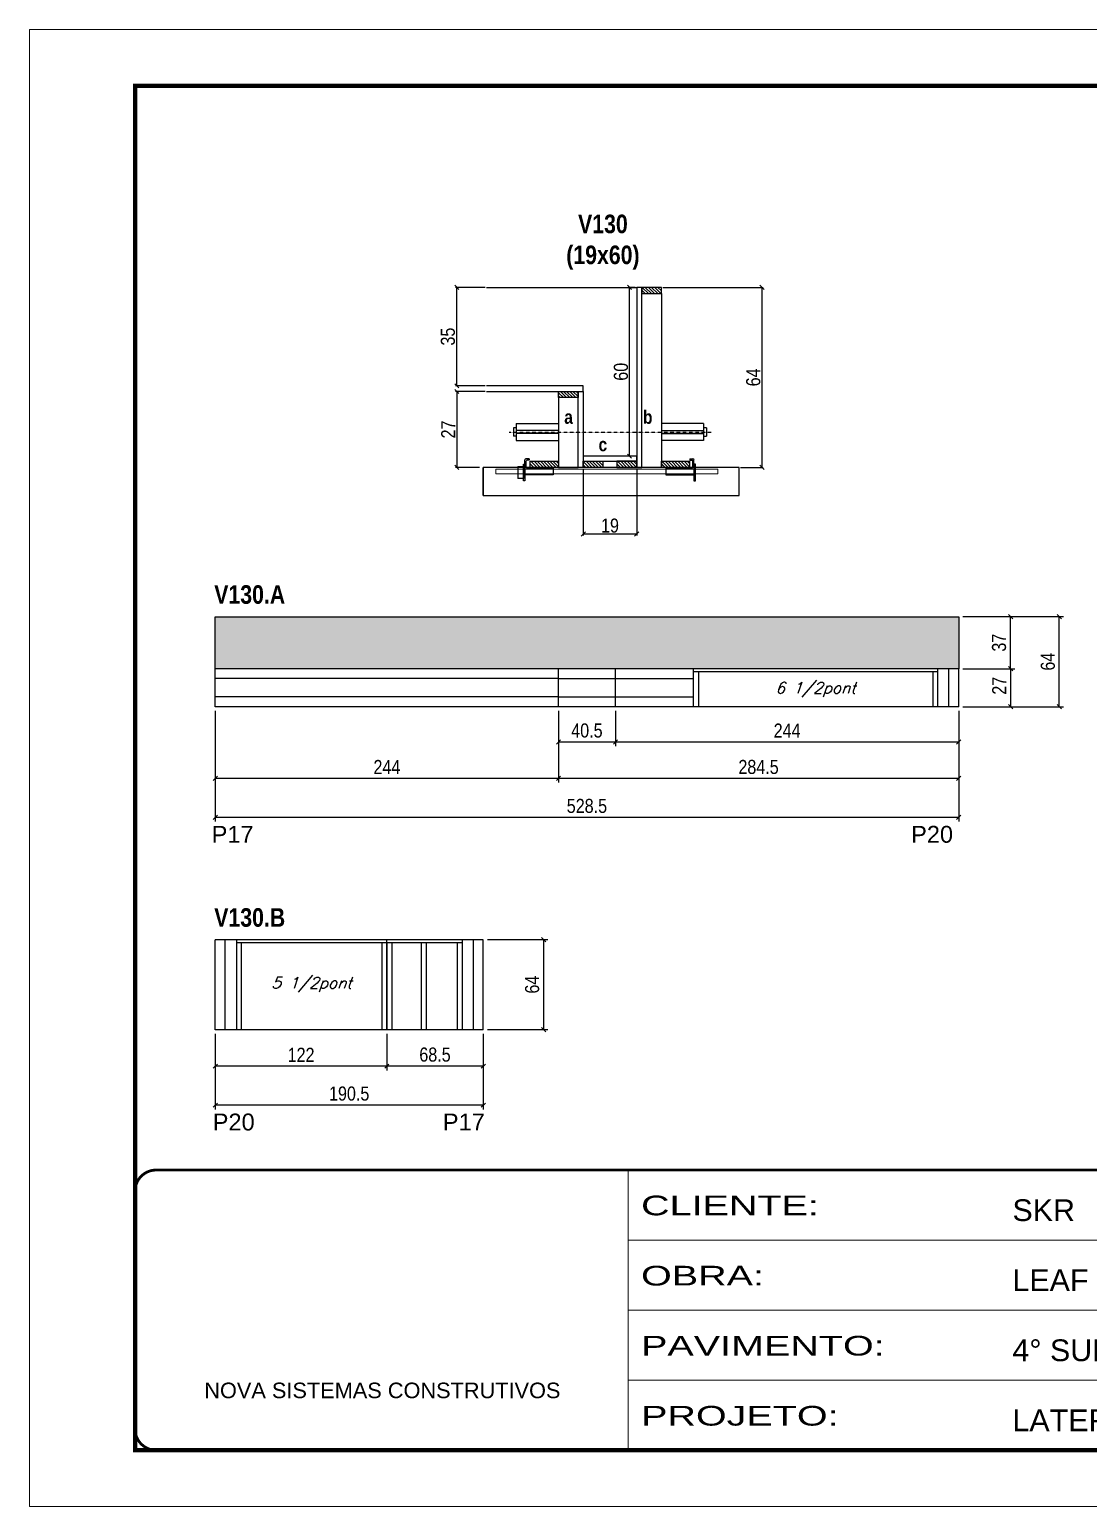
# Model space of a CAD drawing. Extents: x 3309 to 9590, y -2522 to 14608.
# Drawn here: x 6493 to 7246, y 11261 to 12311 of the extents above; entities that cross this region are included whole.
import ezdxf

# ---------------------------------------------------------------- set-up
doc = ezdxf.new("R2010")
doc.units = 0
for name, pattern in [('CONTINUO', [0]), ('DASHED', [0.75, 0.5, -0.25]), ('HIDDEN', [0.375, 0.25, -0.125])]:
    doc.linetypes.add(name, pattern=pattern)
for name, color, linetype in [('5', 5, 'Continuous'), ('barrote', 251, 'Continuous'), ('COTA', 241, 'Continuous'), ('detalhes', 4, 'Continuous'), ('NOMENCLATURA', 7, 'Continuous'), ('Painéis', 200, 'Continuous'), ('presilha', 1, 'Continuous'), ('SARR_2.2x10', 60, 'Continuous'), ('SARR_2.2x7', 40, 'Continuous'), ('SARR_3.5x7', 81, 'Continuous'), ('TENSOR', 3, 'Continuous'), ('texto', 7, 'Continuous')]:
    doc.layers.add(name, color=color, linetype=linetype)
for name, color, linetype, lineweight in [('CONCRETO', 251, 'Continuous', 25), ('Folhas', 255, 'Continuous', 9), ('SARRAFO DE PRESSAO', 251, 'DASHED', 9), ('SCO-___-LAJ', 2, 'Continuous', 0)]:
    doc.layers.add(name, color=color, linetype=linetype, lineweight=lineweight)
doc.styles.add('ARIAL', font='arial.ttf')
doc.styles.add('COTA TECNICA', font='techl___.ttf', dxfattribs={"height": 10})
doc.styles.add('COTA TECNICA 2X', font='techl___.ttf', dxfattribs={"height": 10})
doc.styles.add('Romans', font='romans.shx')
doc.styles.get("Standard").update_dxf_attribs({"font": 'arial.ttf'})
doc.styles.add('TECNICA', font='techb___.ttf', dxfattribs={"height": 10})
doc.styles.add('Tecnologia', font='')
doc.styles.get('Tecnologia').set_extended_font_data('Forgotten Futurist')
doc.dimstyles.new('PAINEL', dxfattribs={"dimtxt": 10, "dimasz": 3, "dimexe": 3, "dimexo": 3, "dimgap": 3, "dimtad": 1, "dimdec": 1, "dimzin": 12, "dimdsep": 46, "dimtxsty": 'COTA TECNICA', "dimblk1": 'OBLIQUE', "dimblk2": 'OBLIQUE', "dimsah": 1, "dimcen": 0.9, "dimclrd": 4, "dimclre": 4, "dimclrt": 240, "dimadec": 1, "dimazin": 3, "dimtfac": 1, "dimtdec": 1, "dimtmove": 0, "dimatfit": 3, "dimfxl": 1, "dimtolj": 1, "dimtzin": 12, "dimarcsym": 0})
doc.dimstyles.new('SECAO', dxfattribs={"dimscale": 0.333333, "dimtxt": 5, "dimasz": 9, "dimexe": 3, "dimexo": 3, "dimgap": 3, "dimtad": 1, "dimdec": 1, "dimlfac": 0.5, "dimzin": 12, "dimdsep": 46, "dimtxsty": 'COTA TECNICA 2X', "dimblk1": 'OBLIQUE', "dimblk2": 'OBLIQUE', "dimsah": 1, "dimcen": 0.9, "dimclrd": 4, "dimclre": 4, "dimclrt": 240, "dimadec": 1, "dimazin": 3, "dimtfac": 1, "dimtdec": 1, "dimtmove": 0, "dimatfit": 3, "dimfxl": 1, "dimtolj": 1, "dimtzin": 12, "dimarcsym": 0})
pattern_1 = [(135, (40122.0114, -111512.7385), (-1.122532015, -1.122532015), [])]

# ---------------------------------------------------------------- blocks, each defined once
blk = doc.blocks.new('9999999999')
at = {"color": 30, "linetype": 'CONTINUO'}
for p, q in [((98564.6, 34230.2), (98564.6, 34429.4)), ((98564.6, 34379.6), (99584, 34379.6)), ((98564.6, 34329.8), (99488, 34329.8)), ((98564.6, 34280), (99488, 34280))]:
    blk.add_line(p, q, dxfattribs=at)
at = {"color": 30, "linetype": 'CONTINUO', "const_width": 2}
blk.add_lwpolyline([(99584, 34230.2), (99584, 34414.4, 0.414214), (99569, 34429.4), (98229, 34429.4, 0.414214), (98214, 34414.4), (98214, 34245.2, 0.414214), (98229, 34230.2), (99584, 34230.2)], format="xyb", dxfattribs=at)
at = {"layer": 'Folhas'}
blk.add_lwpolyline([(98139, 34190.2), (99624, 34190.2), (99624, 35240.2), (98139, 35240.2)], close=True, dxfattribs=at)
at = {"layer": 'Folhas', "color": 30, "const_width": 3}
blk.add_lwpolyline([(98214, 34230.2), (99584, 34230.2), (99584, 35200.2), (98214, 35200.2)], close=True, dxfattribs=at)
at = {"color": 7, "linetype": 'Continuous', "ltscale": 5, "style": 'ARIAL'}
for s, height, p in [('SKR', 15.48, (98837.7, 34393.1)), ('LEAF LOEFGREN', 15.483, (98837.7, 34343.3)), ('4° SUBSOLO', 15.48, (98837.7, 34293.5)), ('NOVA SISTEMAS CONSTRUTIVOS', 11.059, (98263.2, 34267.2)), ('LATERAIS DE VIGAS', 15.483, (98837.7, 34243.7))]:
    blk.add_text(s, height=height, dxfattribs=at).set_placement(p)
at = {"layer": 'Folhas', "color": 7, "style": 'Tecnologia', "width": 1.5}
for s, p in [('CLIENTE:', (98573.7, 34397.2)), ('OBRA:', (98573.7, 34347.3)), ('PAVIMENTO:', (98573.7, 34297.5)), ('PROJETO:', (98573.7, 34247.7))]:
    blk.add_text(s, height=14, dxfattribs=at).set_placement(p)
blk = doc.blocks.new('_Oblique')
at = {"color": 0, "linetype": 'ByBlock', "lineweight": -2}
blk.add_line((-0.5, -0.5), (0.5, 0.5), dxfattribs=at)
blk = doc.blocks.new('*D304')
at = {"layer": 'COTA', "color": 4, "lineweight": -2, "transparency": 16777216}
for p, q in [((6886.5, 11998.4), (6886.5, 11951)), ((6924.5, 11998.4), (6924.5, 11951)), ((6924.5, 11952), (6886.5, 11952))]:
    blk.add_line(p, q, dxfattribs=at)
at = {"layer": 'Defpoints', "color": 0, "transparency": 16777216}
for p in [(6886.5, 11999.4), (6924.5, 11999.4), (6886.5, 11952)]:
    blk.add_point(p, dxfattribs=at)
at = {"layer": 'COTA', "color": 4, "lineweight": -2, "transparency": 16777216, "xscale": 3, "yscale": 3, "zscale": 3, "rotation": 180}
blk.add_blockref('_Oblique', (6886.5, 11952), dxfattribs=at)
at = {"layer": 'COTA', "color": 4, "lineweight": -2, "transparency": 16777216, "xscale": 3, "yscale": 3, "zscale": 3}
blk.add_blockref('_Oblique', (6924.5, 11952), dxfattribs=at)
at = {"layer": 'COTA', "color": 240, "transparency": 16777216, "insert": (6905.5, 11958), "char_height": 10, "attachment_point": 5, "style": 'COTA TECNICA 2X'}
blk.add_mtext('\\A1;19', dxfattribs=at)
blk = doc.blocks.new('PRESILHA METÁLICA 1')
at = {"layer": 'presilha'}
for p, q in [((7.5, 10.6), (7.5, 19.9)), ((12, 21), (8.6, 21)), ((9, 11.6), (9, 18.9)), ((12, 19.5), (9.6, 19.5)), ((12, 21), (12, 19.5)), ((0, 13), (6, 13)), ((0, 13), (0, 0)), ((6, 0), (0, 0)), ((6, 15.5), (7.5, 15.5)), ((6, -2.5), (6, 15.5)), ((6, 13), (6, 0)), ((7.5, 15.5), (7.5, -2.5)), ((37.5, 4.1), (7.5, 4.1)), ((37.5, 11), (9.6, 11)), ((37.5, 11), (37.5, 4.1)), ((7.5, -2.5), (6, -2.5))]:
    blk.add_line(p, q, dxfattribs=at)
for centre, radius, start, end in [((8.6, 19.9), 1.14, 90, 180), ((9.6, 18.9), 0.57, 90, 180), ((9.6, 11.6), 0.57, 180, 270)]:
    blk.add_arc(centre, radius, start, end, dxfattribs=at)
blk = doc.blocks.new('PRESILHA METÁLICA 2')
at = {"layer": 'presilha'}
for p, q in [((-5.2, 23.5), (-5.2, 22)), ((-5.2, 23.5), (-1.9, 23.5)), ((-5.2, 22), (-2.8, 22)), ((-2.2, 14.1), (-2.2, 21.4)), ((0.8, 18), (-0.8, 18)), ((-0.8, 18), (-0.8, 0)), ((-0.8, 14.6), (-0.8, 22.4)), ((0.8, 0), (0.8, 18)), ((-30.8, 13.5), (-30.8, 6.6)), ((-30.8, 13.5), (-2.8, 13.5)), ((-30.8, 6.6), (-0.8, 6.6)), ((-0.8, 0), (0.8, 0))]:
    blk.add_line(p, q, dxfattribs=at)
for centre, radius, start, end in [((-2.8, 21.4), 0.57, 0, 90), ((-1.9, 22.4), 1.14, 0, 90), ((-2.8, 14.1), 0.57, 270, 0)]:
    blk.add_arc(centre, radius, start, end, dxfattribs=at)
blk = doc.blocks.new('*D305')
at = {"layer": 'COTA', "color": 4, "lineweight": -2, "transparency": 16777216}
for p, q in [((6943.1, 12127.4), (7014.5, 12127.4)), ((7013.5, 12127.4), (7013.5, 11999.4)), ((6998.3, 11999.4), (7014.5, 11999.4))]:
    blk.add_line(p, q, dxfattribs=at)
at = {"layer": 'Defpoints', "color": 0, "transparency": 16777216}
for p in [(6942.1, 12127.4), (6997.3, 11999.4), (7013.5, 11999.4)]:
    blk.add_point(p, dxfattribs=at)
at = {"layer": 'COTA', "color": 4, "lineweight": -2, "transparency": 16777216, "xscale": 3, "yscale": 3, "zscale": 3}
for p, rotation in [((7013.5, 12127.4), 90), ((7013.5, 11999.4), 270)]:
    blk.add_blockref('_Oblique', p, dxfattribs=dict(at, rotation=rotation))
at = {"layer": 'COTA', "color": 240, "transparency": 16777216, "insert": (7007.4, 12063.4), "char_height": 10, "attachment_point": 5, "rotation": 90, "style": 'COTA TECNICA 2X'}
blk.add_mtext('\\A1;64', dxfattribs=at)
blk = doc.blocks.new('*D306')
at = {"layer": 'COTA', "color": 4, "lineweight": -2, "transparency": 16777216}
for p, q in [((6816.8, 12053.4), (6795.6, 12053.4)), ((6796.6, 12053.4), (6796.6, 11999.4)), ((6812.7, 11999.4), (6795.6, 11999.4))]:
    blk.add_line(p, q, dxfattribs=at)
at = {"layer": 'Defpoints', "color": 0, "transparency": 16777216}
for p in [(6817.8, 12053.4), (6796.6, 11999.4), (6813.7, 11999.4)]:
    blk.add_point(p, dxfattribs=at)
at = {"layer": 'COTA', "color": 4, "lineweight": -2, "transparency": 16777216, "xscale": 3, "yscale": 3, "zscale": 3}
for p, rotation in [((6796.6, 12053.4), 90), ((6796.6, 11999.4), 270)]:
    blk.add_blockref('_Oblique', p, dxfattribs=dict(at, rotation=rotation))
at = {"layer": 'COTA', "color": 240, "transparency": 16777216, "insert": (6790.5, 12026.4), "char_height": 10, "attachment_point": 5, "rotation": 90, "style": 'COTA TECNICA 2X'}
blk.add_mtext('\\A1;27', dxfattribs=at)
blk = doc.blocks.new('*D302')
at = {"layer": 'COTA', "color": 4, "lineweight": -2, "transparency": 16777216}
for p, q in [((6923.5, 12127.4), (6918.4, 12127.4)), ((6919.4, 12007.4), (6919.4, 12127.4)), ((6923.5, 12007.4), (6918.4, 12007.4))]:
    blk.add_line(p, q, dxfattribs=at)
at = {"layer": 'Defpoints', "color": 0, "transparency": 16777216}
for p in [(6919.4, 12127.4), (6924.5, 12127.4), (6924.5, 12007.4)]:
    blk.add_point(p, dxfattribs=at)
at = {"layer": 'COTA', "color": 4, "lineweight": -2, "transparency": 16777216, "xscale": 3, "yscale": 3, "zscale": 3}
for p, rotation in [((6919.4, 12127.4), 90), ((6919.4, 12007.4), 270)]:
    blk.add_blockref('_Oblique', p, dxfattribs=dict(at, rotation=rotation))
at = {"layer": 'COTA', "color": 240, "transparency": 16777216, "insert": (6913.3, 12067.4), "char_height": 10, "attachment_point": 5, "rotation": 90, "style": 'COTA TECNICA 2X'}
blk.add_mtext('\\A1;60', dxfattribs=at)
blk = doc.blocks.new('*D303')
at = {"layer": 'COTA', "color": 4, "lineweight": -2, "transparency": 16777216}
for p, q in [((6816.8, 12127.4), (6795.6, 12127.4)), ((6796.6, 12057.4), (6796.6, 12127.4)), ((6816.8, 12057.4), (6795.6, 12057.4))]:
    blk.add_line(p, q, dxfattribs=at)
at = {"layer": 'Defpoints', "color": 0, "transparency": 16777216}
for p in [(6796.6, 12127.4), (6817.8, 12127.4), (6817.8, 12057.4)]:
    blk.add_point(p, dxfattribs=at)
at = {"layer": 'COTA', "color": 4, "lineweight": -2, "transparency": 16777216, "xscale": 3, "yscale": 3, "zscale": 3}
for p, rotation in [((6796.6, 12127.4), 90), ((6796.6, 12057.4), 270)]:
    blk.add_blockref('_Oblique', p, dxfattribs=dict(at, rotation=rotation))
at = {"layer": 'COTA', "color": 240, "transparency": 16777216, "insert": (6790.3, 12092.4), "char_height": 10, "attachment_point": 5, "rotation": 90, "style": 'COTA TECNICA 2X'}
blk.add_mtext('\\A1;35', dxfattribs=at)
blk = doc.blocks.new('*D307')
at = {"layer": 'COTA', "color": 4, "linetype": 'ByBlock', "lineweight": -2, "transparency": 16777216}
for p, q in [((6868.9, 11826.3), (6868.9, 11775.3)), ((7153.4, 11826.3), (7153.4, 11775.3)), ((7153.4, 11778.3), (6868.9, 11778.3))]:
    blk.add_line(p, q, dxfattribs=at)
at = {"layer": 'Defpoints', "color": 0, "linetype": 'ByBlock', "transparency": 16777216}
for p in [(6868.9, 11829.3), (7153.4, 11829.3), (6868.9, 11778.3)]:
    blk.add_point(p, dxfattribs=at)
at = {"layer": 'COTA', "color": 4, "linetype": 'ByBlock', "lineweight": -2, "transparency": 16777216, "xscale": 3, "yscale": 3, "zscale": 3, "rotation": 180}
blk.add_blockref('_Oblique', (6868.9, 11778.3), dxfattribs=at)
at = {"layer": 'COTA', "color": 4, "linetype": 'ByBlock', "lineweight": -2, "transparency": 16777216, "xscale": 3, "yscale": 3, "zscale": 3}
blk.add_blockref('_Oblique', (7153.4, 11778.3), dxfattribs=at)
at = {"layer": 'COTA', "color": 240, "linetype": 'ByBlock', "transparency": 16777216, "insert": (7011.1, 11786.4), "char_height": 10, "attachment_point": 5, "style": 'COTA TECNICA'}
blk.add_mtext('\\A1;284.5', dxfattribs=at)
blk = doc.blocks.new('*D308')
at = {"layer": 'COTA', "color": 4, "linetype": 'ByBlock', "lineweight": -2, "transparency": 16777216}
for p, q in [((6624.9, 11826.3), (6624.9, 11775.3)), ((6868.9, 11826.3), (6868.9, 11775.3)), ((6868.9, 11778.3), (6624.9, 11778.3))]:
    blk.add_line(p, q, dxfattribs=at)
at = {"layer": 'Defpoints', "color": 0, "linetype": 'ByBlock', "transparency": 16777216}
for p in [(6624.9, 11829.3), (6868.9, 11829.3), (6624.9, 11778.3)]:
    blk.add_point(p, dxfattribs=at)
at = {"layer": 'COTA', "color": 4, "linetype": 'ByBlock', "lineweight": -2, "transparency": 16777216, "xscale": 3, "yscale": 3, "zscale": 3, "rotation": 180}
blk.add_blockref('_Oblique', (6624.9, 11778.3), dxfattribs=at)
at = {"layer": 'COTA', "color": 4, "linetype": 'ByBlock', "lineweight": -2, "transparency": 16777216, "xscale": 3, "yscale": 3, "zscale": 3}
blk.add_blockref('_Oblique', (6868.9, 11778.3), dxfattribs=at)
at = {"layer": 'COTA', "color": 240, "linetype": 'ByBlock', "transparency": 16777216, "insert": (6746.9, 11786.4), "char_height": 10, "attachment_point": 5, "style": 'COTA TECNICA'}
blk.add_mtext('\\A1;244', dxfattribs=at)
blk = doc.blocks.new('*D309')
at = {"layer": 'COTA', "color": 4, "linetype": 'ByBlock', "lineweight": -2, "transparency": 16777216}
for p, q in [((6624.9, 11826.3), (6624.9, 11747.6)), ((7153.4, 11826.3), (7153.4, 11747.6)), ((7153.4, 11750.6), (6624.9, 11750.6))]:
    blk.add_line(p, q, dxfattribs=at)
at = {"layer": 'Defpoints', "color": 0, "linetype": 'ByBlock', "transparency": 16777216}
for p in [(6624.9, 11829.3), (7153.4, 11829.3), (6624.9, 11750.6)]:
    blk.add_point(p, dxfattribs=at)
at = {"layer": 'COTA', "color": 4, "linetype": 'ByBlock', "lineweight": -2, "transparency": 16777216, "xscale": 3, "yscale": 3, "zscale": 3, "rotation": 180}
blk.add_blockref('_Oblique', (6624.9, 11750.6), dxfattribs=at)
at = {"layer": 'COTA', "color": 4, "linetype": 'ByBlock', "lineweight": -2, "transparency": 16777216, "xscale": 3, "yscale": 3, "zscale": 3}
blk.add_blockref('_Oblique', (7153.4, 11750.6), dxfattribs=at)
at = {"layer": 'COTA', "color": 240, "linetype": 'ByBlock', "transparency": 16777216, "insert": (6889.1, 11758.7), "char_height": 10, "attachment_point": 5, "style": 'COTA TECNICA'}
blk.add_mtext('\\A1;528.5', dxfattribs=at)
blk = doc.blocks.new('*D310')
at = {"layer": 'COTA', "color": 4, "lineweight": -2, "transparency": 16777216}
for p, q in [((7156.4, 11856.3), (7193.3, 11856.3)), ((7190.3, 11856.3), (7190.3, 11829.3)), ((7156.4, 11829.3), (7193.3, 11829.3))]:
    blk.add_line(p, q, dxfattribs=at)
at = {"layer": 'Defpoints', "color": 0, "transparency": 16777216}
for p in [(7153.4, 11856.3), (7153.4, 11829.3), (7190.3, 11829.3)]:
    blk.add_point(p, dxfattribs=at)
at = {"layer": 'COTA', "color": 4, "lineweight": -2, "transparency": 16777216, "xscale": 3, "yscale": 3, "zscale": 3}
for p, rotation in [((7190.3, 11856.3), 90), ((7190.3, 11829.3), 270)]:
    blk.add_blockref('_Oblique', p, dxfattribs=dict(at, rotation=rotation))
at = {"layer": 'COTA', "color": 240, "transparency": 16777216, "insert": (7182.2, 11844.2), "char_height": 10, "attachment_point": 5, "rotation": 90, "style": 'COTA TECNICA'}
blk.add_mtext('\\A1;27', dxfattribs=at)
blk = doc.blocks.new('*D311')
at = {"layer": 'COTA', "color": 4, "lineweight": -2, "transparency": 16777216}
for p, q in [((7156.4, 11893.3), (7193.3, 11893.3)), ((7190.3, 11856.3), (7190.3, 11893.3)), ((7156.4, 11856.3), (7193.3, 11856.3))]:
    blk.add_line(p, q, dxfattribs=at)
at = {"layer": 'Defpoints', "color": 0, "transparency": 16777216}
for p in [(7153.4, 11893.3), (7190.3, 11893.3), (7153.4, 11856.3)]:
    blk.add_point(p, dxfattribs=at)
at = {"layer": 'COTA', "color": 4, "lineweight": -2, "transparency": 16777216, "xscale": 3, "yscale": 3, "zscale": 3}
for p, rotation in [((7190.3, 11893.3), 90), ((7190.3, 11856.3), 270)]:
    blk.add_blockref('_Oblique', p, dxfattribs=dict(at, rotation=rotation))
at = {"layer": 'COTA', "color": 240, "transparency": 16777216, "insert": (7182.1, 11874.8), "char_height": 10, "attachment_point": 5, "rotation": 90, "style": 'COTA TECNICA'}
blk.add_mtext('\\A1;37', dxfattribs=at)
blk = doc.blocks.new('*D312')
at = {"layer": 'COTA', "color": 4, "lineweight": -2, "transparency": 16777216}
for p, q in [((7156.4, 11893.3), (7227.9, 11893.3)), ((7224.9, 11829.3), (7224.9, 11893.3)), ((7156.4, 11829.3), (7227.9, 11829.3))]:
    blk.add_line(p, q, dxfattribs=at)
at = {"layer": 'Defpoints', "color": 0, "transparency": 16777216}
for p in [(7153.4, 11893.3), (7224.9, 11893.3), (7153.4, 11829.3)]:
    blk.add_point(p, dxfattribs=at)
at = {"layer": 'COTA', "color": 4, "lineweight": -2, "transparency": 16777216, "xscale": 3, "yscale": 3, "zscale": 3}
for p, rotation in [((7224.9, 11893.3), 90), ((7224.9, 11829.3), 270)]:
    blk.add_blockref('_Oblique', p, dxfattribs=dict(at, rotation=rotation))
at = {"layer": 'COTA', "color": 240, "transparency": 16777216, "insert": (7216.8, 11861.3), "char_height": 10, "attachment_point": 5, "rotation": 90, "style": 'COTA TECNICA'}
blk.add_mtext('\\A1;64', dxfattribs=at)
blk = doc.blocks.new('*D313')
at = {"layer": 'COTA', "color": 4, "lineweight": -2, "transparency": 16777216}
for p, q in [((6868.9, 11826.3), (6868.9, 11801.2)), ((6909.4, 11826.3), (6909.4, 11801.2)), ((6868.9, 11804.2), (6909.4, 11804.2))]:
    blk.add_line(p, q, dxfattribs=at)
at = {"layer": 'Defpoints', "color": 0, "transparency": 16777216}
for p in [(6868.9, 11829.3), (6909.4, 11829.3), (6909.4, 11804.2)]:
    blk.add_point(p, dxfattribs=at)
at = {"layer": 'COTA', "color": 4, "lineweight": -2, "transparency": 16777216, "xscale": 3, "yscale": 3, "zscale": 3, "rotation": 180}
blk.add_blockref('_Oblique', (6868.9, 11804.2), dxfattribs=at)
at = {"layer": 'COTA', "color": 4, "lineweight": -2, "transparency": 16777216, "xscale": 3, "yscale": 3, "zscale": 3}
blk.add_blockref('_Oblique', (6909.4, 11804.2), dxfattribs=at)
at = {"layer": 'COTA', "color": 240, "transparency": 16777216, "insert": (6889.1, 11812.3), "char_height": 10, "attachment_point": 5, "style": 'COTA TECNICA'}
blk.add_mtext('\\A1;40.5', dxfattribs=at)
blk = doc.blocks.new('*D314')
at = {"layer": 'COTA', "color": 4, "lineweight": -2, "transparency": 16777216}
for p, q in [((6909.4, 11826.3), (6909.4, 11801.2)), ((7153.4, 11826.3), (7153.4, 11801.2)), ((6909.4, 11804.2), (7153.4, 11804.2))]:
    blk.add_line(p, q, dxfattribs=at)
at = {"layer": 'Defpoints', "color": 0, "transparency": 16777216}
for p in [(6909.4, 11829.3), (7153.4, 11829.3), (7153.4, 11804.2)]:
    blk.add_point(p, dxfattribs=at)
at = {"layer": 'COTA', "color": 4, "lineweight": -2, "transparency": 16777216, "xscale": 3, "yscale": 3, "zscale": 3, "rotation": 180}
blk.add_blockref('_Oblique', (6909.4, 11804.2), dxfattribs=at)
at = {"layer": 'COTA', "color": 4, "lineweight": -2, "transparency": 16777216, "xscale": 3, "yscale": 3, "zscale": 3}
blk.add_blockref('_Oblique', (7153.4, 11804.2), dxfattribs=at)
at = {"layer": 'COTA', "color": 240, "transparency": 16777216, "insert": (7031.4, 11812.3), "char_height": 10, "attachment_point": 5, "style": 'COTA TECNICA'}
blk.add_mtext('\\A1;244', dxfattribs=at)
blk = doc.blocks.new('*D315')
at = {"layer": 'COTA', "color": 4, "linetype": 'ByBlock', "lineweight": -2, "transparency": 16777216}
for p, q in [((6746.9, 11596.7), (6746.9, 11570.7)), ((6815.4, 11596.7), (6815.4, 11570.7)), ((6815.4, 11573.7), (6746.9, 11573.7))]:
    blk.add_line(p, q, dxfattribs=at)
at = {"layer": 'Defpoints', "color": 0, "linetype": 'ByBlock', "transparency": 16777216}
for p in [(6746.9, 11599.7), (6815.4, 11599.7), (6746.9, 11573.7)]:
    blk.add_point(p, dxfattribs=at)
at = {"layer": 'COTA', "color": 4, "linetype": 'ByBlock', "lineweight": -2, "transparency": 16777216, "xscale": 3, "yscale": 3, "zscale": 3, "rotation": 180}
blk.add_blockref('_Oblique', (6746.9, 11573.7), dxfattribs=at)
at = {"layer": 'COTA', "color": 4, "linetype": 'ByBlock', "lineweight": -2, "transparency": 16777216, "xscale": 3, "yscale": 3, "zscale": 3}
blk.add_blockref('_Oblique', (6815.4, 11573.7), dxfattribs=at)
at = {"layer": 'COTA', "color": 240, "linetype": 'ByBlock', "transparency": 16777216, "insert": (6781.1, 11581.9), "char_height": 10, "attachment_point": 5, "style": 'COTA TECNICA'}
blk.add_mtext('\\A1;68.5', dxfattribs=at)
blk = doc.blocks.new('*D316')
at = {"layer": 'COTA', "color": 4, "linetype": 'ByBlock', "lineweight": -2, "transparency": 16777216}
for p, q in [((6624.9, 11596.7), (6624.9, 11570.7)), ((6746.9, 11596.7), (6746.9, 11570.7)), ((6746.9, 11573.7), (6624.9, 11573.7))]:
    blk.add_line(p, q, dxfattribs=at)
at = {"layer": 'Defpoints', "color": 0, "linetype": 'ByBlock', "transparency": 16777216}
for p in [(6624.9, 11599.7), (6746.9, 11599.7), (6624.9, 11573.7)]:
    blk.add_point(p, dxfattribs=at)
at = {"layer": 'COTA', "color": 4, "linetype": 'ByBlock', "lineweight": -2, "transparency": 16777216, "xscale": 3, "yscale": 3, "zscale": 3, "rotation": 180}
blk.add_blockref('_Oblique', (6624.9, 11573.7), dxfattribs=at)
at = {"layer": 'COTA', "color": 4, "linetype": 'ByBlock', "lineweight": -2, "transparency": 16777216, "xscale": 3, "yscale": 3, "zscale": 3}
blk.add_blockref('_Oblique', (6746.9, 11573.7), dxfattribs=at)
at = {"layer": 'COTA', "color": 240, "linetype": 'ByBlock', "transparency": 16777216, "insert": (6685.9, 11581.8), "char_height": 10, "attachment_point": 5, "style": 'COTA TECNICA'}
blk.add_mtext('\\A1;122', dxfattribs=at)
blk = doc.blocks.new('*D317')
at = {"layer": 'COTA', "color": 4, "linetype": 'ByBlock', "lineweight": -2, "transparency": 16777216}
for p, q in [((6624.9, 11596.7), (6624.9, 11543)), ((6815.4, 11596.7), (6815.4, 11543)), ((6815.4, 11546), (6624.9, 11546))]:
    blk.add_line(p, q, dxfattribs=at)
at = {"layer": 'Defpoints', "color": 0, "linetype": 'ByBlock', "transparency": 16777216}
for p in [(6624.9, 11599.7), (6815.4, 11599.7), (6624.9, 11546)]:
    blk.add_point(p, dxfattribs=at)
at = {"layer": 'COTA', "color": 4, "linetype": 'ByBlock', "lineweight": -2, "transparency": 16777216, "xscale": 3, "yscale": 3, "zscale": 3, "rotation": 180}
blk.add_blockref('_Oblique', (6624.9, 11546), dxfattribs=at)
at = {"layer": 'COTA', "color": 4, "linetype": 'ByBlock', "lineweight": -2, "transparency": 16777216, "xscale": 3, "yscale": 3, "zscale": 3}
blk.add_blockref('_Oblique', (6815.4, 11546), dxfattribs=at)
at = {"layer": 'COTA', "color": 240, "linetype": 'ByBlock', "transparency": 16777216, "insert": (6720.1, 11554.2), "char_height": 10, "attachment_point": 5, "style": 'COTA TECNICA'}
blk.add_mtext('\\A1;190.5', dxfattribs=at)
blk = doc.blocks.new('*D318')
at = {"layer": 'COTA', "color": 4, "lineweight": -2, "transparency": 16777216}
for p, q in [((6818.4, 11663.7), (6861.3, 11663.7)), ((6858.3, 11663.7), (6858.3, 11599.7)), ((6818.4, 11599.7), (6861.3, 11599.7))]:
    blk.add_line(p, q, dxfattribs=at)
at = {"layer": 'Defpoints', "color": 0, "transparency": 16777216}
for p in [(6815.4, 11663.7), (6815.4, 11599.7), (6858.3, 11599.7)]:
    blk.add_point(p, dxfattribs=at)
at = {"layer": 'COTA', "color": 4, "lineweight": -2, "transparency": 16777216, "xscale": 3, "yscale": 3, "zscale": 3}
for p, rotation in [((6858.3, 11663.7), 90), ((6858.3, 11599.7), 270)]:
    blk.add_blockref('_Oblique', p, dxfattribs=dict(at, rotation=rotation))
at = {"layer": 'COTA', "color": 240, "transparency": 16777216, "insert": (6850.2, 11631.7), "char_height": 10, "attachment_point": 5, "rotation": 90, "style": 'COTA TECNICA'}
blk.add_mtext('\\A1;64', dxfattribs=at)

msp = doc.modelspace()

# ---------------------------------------------------------------- hatches: boundary and pattern name
at = {"layer": 'COTA'}
h = msp.add_hatch(dxfattribs=at)
h.set_pattern_fill('AR-CONC', color=256, scale=0.03)
h.set_pattern_definition([(50, (2672.909, 169.5867), (5.46554, -0.4781726), [0.5715, -6.2865]), (355, (2672.909, 169.5867), (-1.0573026, 5.7317054), [0.4572, -5.0292175]), (100.451445, (2673.3643, 169.547), (4.4082374, 5.2535326), [0.4857003, -5.3427073]), (46.1842, (2672.909, 171.111), (8.1323712, -1.26127), [0.85725, -9.42975]), (96.63556, (2673.5865, 171.0056), (7.122124, 7.4227837), [0.7285507, -8.014068]), (351.18415, (2672.909, 171.111), (7.122124, 7.422784), [0.685799, -7.543792]), (21, (2673.671, 170.7297), (4.5484317, -3.067956), [0.5715, -6.2865]), (326, (2673.671, 170.7297), (1.8540609, 5.525639), [0.4572, -5.0292]), (71.451445, (2674.05, 170.474), (6.4024926, 2.457683), [0.4857003, -5.3426981]), (37.5, (2672.9088, 169.5867), (0.0926581, 2.53665117), [0, -4.96824, 0, -5.1054, 0, -5.04825]), (7.5, (2672.9088, 169.5867), (2.0045899, 3.00541724), [0, -2.91084, 0, -4.85394, 0, -1.92405]), (327.5, (2671.2096, 169.5867), (4.06771786, -0.17186232), [0, -1.905, 0, -5.9436, 0, -7.8867]), (317.5, (2670.4476, 169.5867), (4.4438754, 0.7627947), [0, -2.4765, 0, -3.94716, 0, -5.6007])])
h.paths.add_polyline_path([(6624.89, 11893.29), (6624.89, 11856.29), (7153.39, 11856.29), (7153.39, 11893.29)])
at = {"layer": 'SARR_2.2x10'}
h = msp.add_hatch(dxfattribs=at)
h.set_pattern_fill('ANSI31', color=256, scale=0.5, angle=90)
h.set_pattern_definition([(135, (40042.4114, -111512.7385), (-1.122532015, -1.122532015), [])])
h.paths.add_polyline_path([(6848.87, 12003.83), (6848.87, 11999.43), (6868.87, 11999.43), (6868.87, 12003.83)])
h = msp.add_hatch(dxfattribs=at)
h.set_pattern_fill('ANSI31', color=256, scale=0.5, angle=90)
h.set_pattern_definition([(135, (40135.6114, -111512.7385), (-1.122532015, -1.122532015), [])])
h.paths.add_polyline_path([(6942.07, 12003.83), (6942.07, 11999.43), (6962.07, 11999.43), (6962.07, 12003.83)])
at = {"layer": 'SARR_2.2x7'}
h = msp.add_hatch(dxfattribs=at)
h.set_pattern_fill('ANSI31', color=256, scale=0.5, angle=90)
h.set_pattern_definition([(135, (40056.4114, -111389.1385), (-1.122532015, -1.122532015), [])])
h.paths.add_polyline_path([(6928.07, 12127.43), (6928.07, 12123.03), (6942.07, 12123.03), (6942.07, 12127.43)])
h = msp.add_hatch(dxfattribs=at)
h.set_pattern_fill('ANSI31', color=256, scale=0.5, angle=90)
h.set_pattern_definition([(135, (40036.4114, -111463.1385), (-1.122532015, -1.122532015), [])])
h.paths.add_polyline_path([(6882.87, 12053.43), (6882.87, 12049.03), (6868.87, 12049.03), (6868.87, 12053.43)])
h = msp.add_hatch(dxfattribs=at)
h.set_pattern_fill('ANSI31', color=256, scale=0.5, angle=90)
h.set_pattern_definition(pattern_1)
h.paths.add_polyline_path([(6900.47, 11999.43), (6900.47, 12003.83), (6886.47, 12003.83), (6886.47, 11999.43)])
h = msp.add_hatch(dxfattribs=at)
h.set_pattern_fill('ANSI31', color=256, scale=0.5, angle=90)
h.set_pattern_definition(pattern_1)
h.paths.add_polyline_path([(6910.47, 12003.83), (6910.47, 11999.43), (6924.47, 11999.43), (6924.47, 12003.83)])

# ---------------------------------------------------------------- linework, layer by layer
at = {"ltscale": 3}
for p, q in [((6836.87, 12027.56), (6836.87, 12021.56)), ((6838.87, 12027.56), (6836.87, 12027.56)), ((6838.87, 12030.56), (6838.87, 12018.56)), ((6838.87, 12030.56), (6868.87, 12030.56)), ((6868.87, 12025.56), (6838.87, 12025.56)), ((6868.87, 12023.56), (6838.87, 12023.56)), ((6972.07, 12030.56), (6942.07, 12030.56)), ((6942.07, 12025.56), (6972.07, 12025.56)), ((6942.07, 12023.56), (6972.07, 12023.56)), ((6972.07, 12030.56), (6972.07, 12018.56)), ((6974.07, 12027.56), (6972.07, 12027.56)), ((6974.07, 12027.56), (6974.07, 12021.56)), ((6838.87, 12021.56), (6836.87, 12021.56)), ((6838.87, 12018.56), (6868.87, 12018.56)), ((6972.07, 12018.56), (6942.07, 12018.56)), ((6972.07, 12021.56), (6974.07, 12021.56))]:
    msp.add_line(p, q, dxfattribs=at)
at = {"layer": 'barrote'}
msp.add_lwpolyline([(6815.42, 11979.43), (6997.33, 11979.43), (6997.33, 11999.43), (6815.42, 11999.43)], close=True, dxfattribs=at)
at = {"layer": 'CONCRETO', "linetype": 'Continuous'}
msp.add_line((6817.77, 12127.43), (6924.47, 12127.43), dxfattribs=at)
at = {"layer": 'COTA'}
for p, q in [((6624.89, 11856.29), (6624.89, 11893.29)), ((6624.89, 11893.29), (7153.39, 11893.29)), ((7153.39, 11893.29), (7153.39, 11856.29))]:
    msp.add_line(p, q, dxfattribs=at)
at = {"layer": 'detalhes', "color": 250}
msp.add_line((6815.42, 11979.43), (6815.42, 11999.43), dxfattribs=at)
at = {"layer": 'Painéis', "linetype": 'ByBlock'}
for p, q in [((7153.39, 11856.29), (6624.89, 11856.29)), ((6624.89, 11829.29), (6624.89, 11856.29)), ((6868.89, 11829.29), (6868.89, 11856.29)), ((6909.39, 11829.29), (6909.39, 11856.29)), ((7153.39, 11829.29), (7153.39, 11856.29)), ((7153.39, 11829.29), (6624.89, 11829.29)), ((6815.39, 11663.66), (6624.89, 11663.66)), ((6624.89, 11599.66), (6624.89, 11663.66)), ((6746.89, 11599.66), (6746.89, 11663.66)), ((6815.39, 11599.66), (6815.39, 11663.66)), ((6815.39, 11599.66), (6624.89, 11599.66))]:
    msp.add_line(p, q, dxfattribs=at)
at = {"layer": 'Painéis', "linetype": 'Continuous'}
for points in [[(6928.07, 11999.43), (6928.07, 12127.43), (6924.47, 12127.43), (6924.47, 11999.43)], [(6882.87, 11999.43), (6882.87, 12053.43), (6886.47, 12053.43), (6886.47, 11999.43)], [(6924.47, 12007.43), (6886.47, 12007.43), (6886.47, 12003.83), (6924.47, 12003.83)]]:
    msp.add_lwpolyline(points, close=True, dxfattribs=at)
at = {"layer": 'Painéis', "linetype": 'Continuous', "elevation": 0}
msp.add_lwpolyline([(6817.77, 12053.43), (6886.47, 12053.43), (6886.47, 12057.43), (6817.77, 12057.43)], dxfattribs=at)
at = {"layer": 'SARR_2.2x10'}
for points in [[(6848.87, 12003.83), (6868.87, 12003.83), (6868.87, 11999.43), (6848.87, 11999.43)], [(6942.07, 12003.83), (6962.07, 12003.83), (6962.07, 11999.43), (6942.07, 11999.43)]]:
    msp.add_lwpolyline(points, close=True, dxfattribs=at)
at = {"layer": 'SARR_2.2x7', "linetype": 'Continuous'}
for p, q in [((7146.39, 11829.29), (7146.39, 11856.29)), ((6868.89, 11849.29), (6624.89, 11849.29)), ((6868.89, 11849.29), (6964.89, 11849.29)), ((7138.39, 11854.09), (6964.89, 11854.09)), ((6868.89, 11836.29), (6624.89, 11836.29)), ((6868.89, 11836.29), (6964.89, 11836.29)), ((6631.89, 11599.66), (6631.89, 11663.66)), ((6746.89, 11661.46), (6639.89, 11661.46)), ((6800.39, 11661.46), (6746.89, 11661.46)), ((6808.39, 11599.66), (6808.39, 11663.66))]:
    msp.add_line(p, q, dxfattribs=at)
at = {"layer": 'SARR_2.2x7', "elevation": 0}
for points in [[(6942.07, 12127.43), (6928.07, 12127.43), (6928.07, 12123.03), (6942.07, 12123.03)], [(6868.87, 12053.43), (6882.87, 12053.43), (6882.87, 12049.03), (6868.87, 12049.03)]]:
    msp.add_lwpolyline(points, close=True, dxfattribs=at)
at = {"layer": 'SARR_2.2x7'}
for points in [[(6886.47, 12003.83), (6900.47, 12003.83), (6900.47, 11999.43), (6886.47, 11999.43)], [(6924.47, 12003.83), (6910.47, 12003.83), (6910.47, 11999.43), (6924.47, 11999.43)]]:
    msp.add_lwpolyline(points, close=True, dxfattribs=at)
at = {"layer": 'SARR_3.5x7'}
for p, q in [((6964.89, 11829.29), (6964.89, 11856.29)), ((7138.39, 11856.29), (7138.39, 11829.29)), ((6968.39, 11854.09), (6968.39, 11829.29)), ((7134.89, 11854.09), (7134.89, 11829.29)), ((6639.89, 11663.66), (6639.89, 11599.66)), ((6643.39, 11661.46), (6643.39, 11599.66)), ((6743.39, 11661.46), (6743.39, 11599.66)), ((6746.89, 11661.46), (6746.89, 11599.66)), ((6750.39, 11661.46), (6750.39, 11599.66)), ((6771.38, 11661.46), (6771.38, 11599.66)), ((6774.88, 11661.46), (6774.88, 11599.66)), ((6796.89, 11661.46), (6796.89, 11599.66)), ((6800.39, 11663.66), (6800.39, 11599.66))]:
    msp.add_line(p, q, dxfattribs=at)
for points in [[(6928.07, 12123.03), (6942.07, 12123.03), (6942.07, 11999.43), (6928.07, 11999.43)], [(6882.87, 12049.03), (6868.87, 12049.03), (6868.87, 11999.43), (6882.87, 11999.43)]]:
    msp.add_lwpolyline(points, close=True, dxfattribs=at)
at = {"layer": 'SCO-___-LAJ', "color": 1}
msp.add_lwpolyline([(6824.42, 11998.1), (6982.26, 11998.1), (6982.26, 11994.9), (6824.42, 11994.9)], close=True, dxfattribs=at)
at = {"layer": 'TENSOR', "linetype": 'HIDDEN', "ltscale": 0.5}
msp.add_line((6833.87, 12024.56), (6977.38, 12024.56), dxfattribs=at)

# ---------------------------------------------------------------- block references
at = {"layer": 'presilha', "xscale": 0.6666666666666666, "yscale": 0.6666666666666666, "zscale": 0.6666666666666666}
for name, p in [('PRESILHA METÁLICA 1', (6840.01, 11991.46)), ('PRESILHA METÁLICA 2', (6965.75, 11989.8))]:
    msp.add_blockref(name, p, dxfattribs=at)
at = {"layer": 'SARRAFO DE PRESSAO', "color": 6, "linetype": 'ByBlock'}
msp.add_blockref('9999999999', (-91646.11, -22929.5), dxfattribs=at)

# ---------------------------------------------------------------- texts
at = {"layer": '5', "linetype": 'Continuous'}
for s, p in [('P17', (6622.33, 11732.57)), ('P20', (7119.55, 11732.57)), ('P20', (6623.09, 11528.03)), ('P17', (6786.69, 11528.03))]:
    msp.add_text(s, height=12, rotation=0.00004, dxfattribs=at).set_placement(p)
at = {"layer": 'detalhes', "style": 'TECNICA'}
for s, p in [('a', (6873, 12030.41)), ('b', (6928.97, 12030.4)), ('c', (6897.37, 12010.9))]:
    msp.add_text(s, height=9.6, dxfattribs=at).set_placement(p)
at = {"layer": 'NOMENCLATURA', "style": 'TECNICA'}
for s, p in [('V130.A', (6624.17, 11902.47)), ('V130.B', (6624.17, 11672.85))]:
    msp.add_text(s, height=13.2, dxfattribs=at).set_placement(p)
at = {"layer": 'NOMENCLATURA', "insert": (6900.47, 12179.13), "char_height": 13.2, "attachment_point": 2, "style": 'TECNICA'}
msp.add_mtext_dynamic_manual_height_columns('V130\\P(19x60)', width=300.2766, gutter_width=1, heights=[0], dxfattribs=at)
at = {"layer": 'texto', "color": 2, "char_height": 8, "attachment_point": 5, "style": 'Romans'}
for s, insert in [('{\\Q19;\\C256;6 1/2pont}', (7051.64, 11841.39)), ('{\\Q19;\\C256;5 1/2pont}', (6693.39, 11631.66))]:
    msp.add_mtext(s, dxfattribs=dict(at, insert=insert))

# ---------------------------------------------------------------- dimensions: what is measured, and where the dimension line sits
at = {"layer": 'COTA'}
for base, p1, p2, dimstyle, picture, middle in [((6796.55, 12127.43), (6817.77, 12057.43), (6817.77, 12127.43), 'SECAO', '*D303', (6790.34, 12092.43)), ((6919.4, 12127.43), (6924.47, 12007.43), (6924.47, 12127.43), 'SECAO', '*D302', (6913.3, 12067.43)), ((7013.52, 11999.43, 0), (6942.07, 12127.43), (6997.29, 11999.43, 0), 'SECAO', '*D305', (7007.42, 12063.43, 0)), ((6796.55, 11999.43, 0), (6817.77, 12053.43), (6813.66, 11999.43, 0), 'SECAO', '*D306', (6790.48, 12026.43, 0)), ((7190.3, 11893.29), (7153.39, 11856.29), (7153.39, 11893.29), 'PAINEL', '*D311', (7182.08, 11874.79)), ((7224.91, 11893.29), (7153.39, 11829.29), (7153.39, 11893.29), 'PAINEL', '*D312', (7216.81, 11861.29)), ((6858.28, 11599.66), (6815.39, 11663.66), (6815.39, 11599.66), 'PAINEL', '*D318', (6850.18, 11631.66))]:
    dim = msp.add_linear_dim(base=base, p1=p1, p2=p2, angle=90, dimstyle=dimstyle, dxfattribs=at)
    dim.commit()
    dim.dimension.update_dxf_attribs({"geometry": picture, "text_midpoint": middle})
for base, p1, p2, angle, dimstyle, picture, middle in [((6886.47, 11951.96), (6924.47, 11999.43), (6886.47, 11999.43), 180, 'SECAO', '*D304', (6905.47, 11951.96)), ((7190.3, 11829.29), (7153.39, 11856.29), (7153.39, 11829.29), 90, 'PAINEL', '*D310', (7190.3, 11844.19))]:
    dim = msp.add_linear_dim(base=base, p1=p1, p2=p2, angle=angle, dimstyle=dimstyle, dxfattribs=at)
    dim.commit()
    dim.dimension.update_dxf_attribs({"geometry": picture, "text_midpoint": middle, "dimtype": 160})
at = {"layer": 'COTA', "linetype": 'ByBlock'}
for base, p1, p2, picture, middle in [((6624.89, 11778.29), (6868.89, 11829.29), (6624.89, 11829.29), '*D308', (6746.89, 11786.37)), ((6624.89, 11573.75), (6746.89, 11599.66), (6624.89, 11599.66), '*D316', (6685.89, 11581.81))]:
    dim = msp.add_linear_dim(base=base, p1=p1, p2=p2, angle=180, dimstyle='PAINEL', override={"dimtmove": 1}, dxfattribs=at)
    dim.commit()
    dim.dimension.update_dxf_attribs({"geometry": picture, "text_midpoint": middle})
for base, p1, p2, picture, middle in [((6624.89, 11750.58), (7153.39, 11829.29), (6624.89, 11829.29), '*D309', (6889.14, 11758.72)), ((6868.89, 11778.29), (7153.39, 11829.29), (6868.89, 11829.29), '*D307', (7011.14, 11786.43)), ((6624.89, 11546.04), (6815.39, 11599.66), (6624.89, 11599.66), '*D317', (6720.14, 11554.18)), ((6746.89, 11573.75), (6815.39, 11599.66), (6746.89, 11599.66), '*D315', (6781.14, 11581.88))]:
    dim = msp.add_linear_dim(base=base, p1=p1, p2=p2, angle=180, dimstyle='PAINEL', dxfattribs=at)
    dim.commit()
    dim.dimension.update_dxf_attribs({"geometry": picture, "text_midpoint": middle})
at = {"layer": 'COTA'}
dim = msp.add_linear_dim(base=(6909.39, 11804.18), p1=(6868.89, 11829.29), p2=(6909.39, 11829.29), dimstyle='PAINEL', dxfattribs=at)
dim.commit()
dim.dimension.update_dxf_attribs({"geometry": '*D313', "text_midpoint": (6889.14, 11812.29)})
dim = msp.add_linear_dim(base=(7153.39, 11804.18), p1=(6909.39, 11829.29), p2=(7153.39, 11829.29), dimstyle='PAINEL', override={"dimtmove": 1}, dxfattribs=at)
dim.commit()
dim.dimension.update_dxf_attribs({"geometry": '*D314', "text_midpoint": (7031.39, 11812.25)})

doc.saveas('drawing.dxf')
